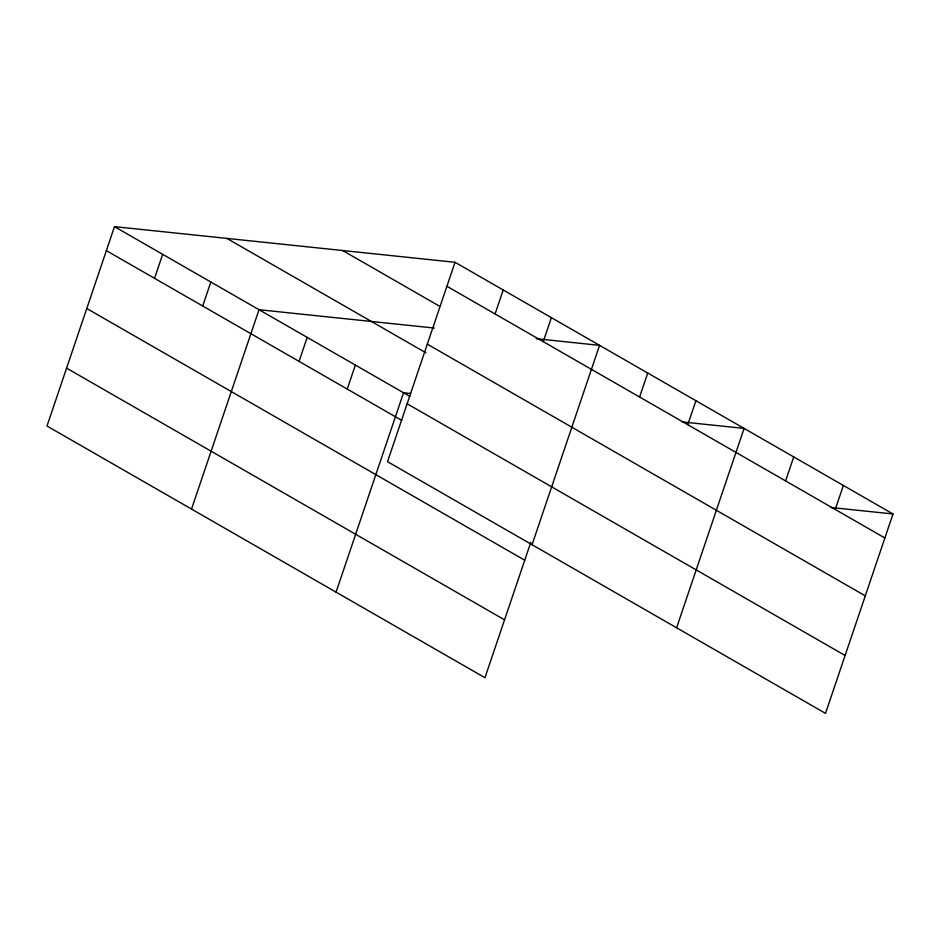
<?xml version="1.0" encoding="UTF-8"?>
<svg xmlns="http://www.w3.org/2000/svg" width="940" height="940" viewBox="0 0 940 940"><rect width="100%" height="100%" fill="white"/><g stroke="black" fill="none" stroke-linecap="round" stroke-linejoin="round"><path stroke-width="1.41" d="M455.031 262.284L387.538 461.657L825.508 713.366L893 513.98L455.031 262.284L114.492 226.634L47 426.02L484.97 677.716L530.806 542.298M154.536 278.322L162.667 254.329M202.711 306.017L210.842 282.012M191.525 509.081L259.017 309.707L434.292 328.048M299.073 361.383L307.192 337.389M347.248 389.078L355.367 365.072M336.062 592.141L403.542 392.767L410.757 393.519M495.086 313.96L503.206 289.966M543.261 341.655L551.38 317.649M532.075 544.718L599.556 345.344L536.164 338.706M639.611 397.032L647.731 373.027M687.786 424.716L695.917 400.71M676.6 627.779L744.092 428.405L682.135 421.919M785.605 480.928L793.724 456.934M835.237 509.457L843.368 485.451M831.042 507.494L893 513.98M446.899 286.277L884.881 537.986M342.654 250.522L439.004 305.888M427.312 344.157L865.282 595.854M226.869 238.396L425.914 352.794M114.492 226.634L409.911 396.422M407.137 403.777L845.107 655.486M106.361 250.639L401.791 420.415M86.774 308.508L524.743 560.216M66.587 368.139L504.557 619.848"/></g></svg>
